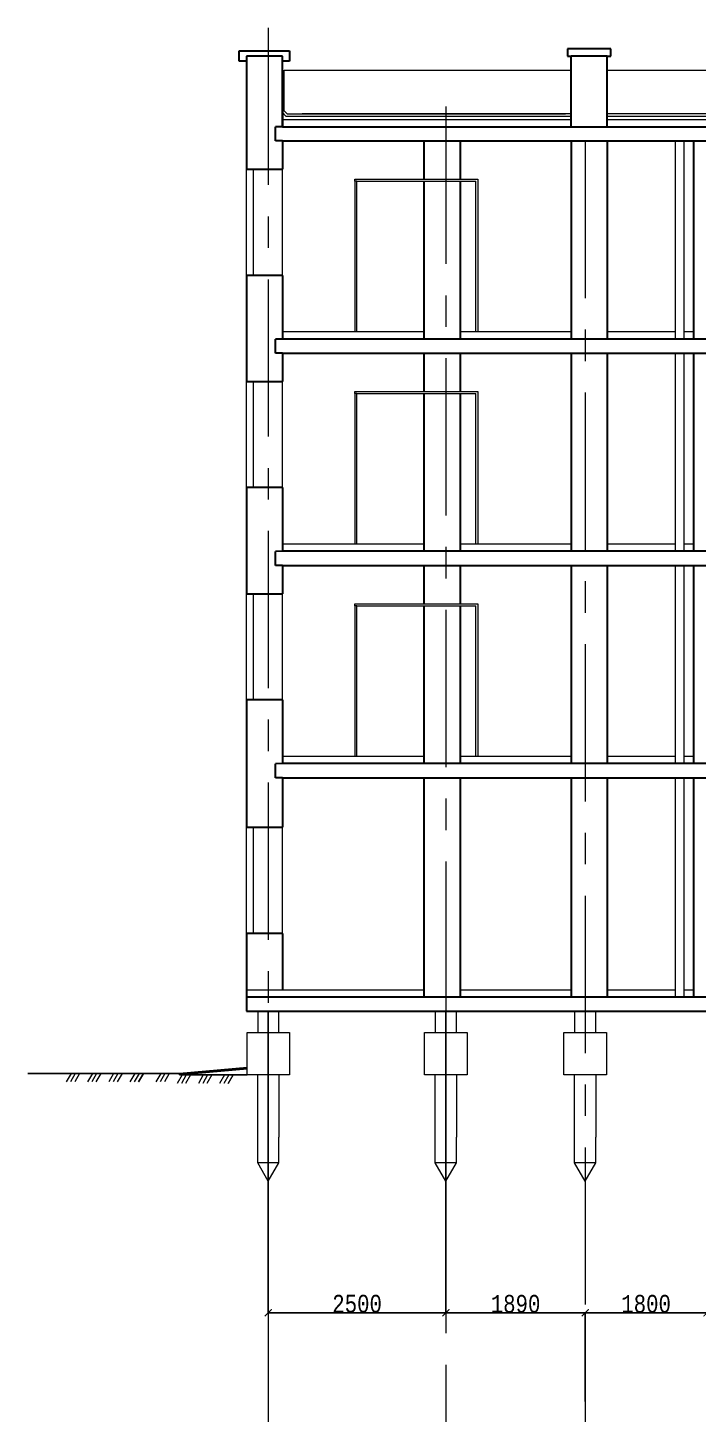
# Model space of a CAD drawing. Header units: millimetres. Extents: x -689206 to 4969298, y -1019800 to 703299.
# Drawn here: x 204410 to 213887, y -466462 to -446866 of the extents above; entities that cross this region are included whole.
import ezdxf

# ---------------------------------------------------------------- set-up
doc = ezdxf.new("R2010")
doc.units = ezdxf.units.MM
doc.linetypes.add('осеваяX2', pattern=[101.6, 63.5, -12.7, 12.7, -12.7])
doc.layers.add('РАЗМЕРЫ', color=7, linetype='Continuous', lineweight=9)
doc.layers.add('разрез1-1', color=7, linetype='Continuous')
doc.layers.add('разрез2-2', color=7, linetype='Continuous')
doc.styles.add('Аннотативный', font='isocteur.ttf', dxfattribs={"width": 0.7, "height": 250})
doc.dimstyles.new('Аннотативный', dxfattribs={"dimscale": 0, "dimtxt": 250, "dimasz": 100, "dimexe": 1.25, "dimexo": 0.625, "dimtad": 1, "dimdec": 0, "dimtxsty": 'Аннотативный', "dimblk": 'ARCHTICK', "dimcen": 2.5, "dimadec": 0, "dimazin": 0, "dimtfac": 1, "dimtdec": 0, "dimtmove": 0, "dimatfit": 3, "dimfxl": 1, "dimarcsym": 0})

# ---------------------------------------------------------------- blocks, each defined once
blk = doc.blocks.new('_ArchTick')
at = {"color": 0, "linetype": 'ByBlock', "const_width": 0.15}
blk.add_lwpolyline([(-0.5, -0.5), (0.5, 0.5)], dxfattribs=at)
blk = doc.blocks.new('*D3298')
at = {"layer": 'Defpoints', "color": 0, "lineweight": 5, "ltscale": 35, "transparency": 16777216}
for p in [(207810, -460766), (210320, -460766), (207810, -465027)]:
    blk.add_point(p, dxfattribs=at)
at = {"layer": 'РАЗМЕРЫ', "color": 0, "lineweight": -2, "ltscale": 35, "transparency": 16777216}
for p, q in [((207810, -460767), (207810, -465028)), ((210320, -460767), (210320, -465028)), ((210320, -465027), (207810, -465027))]:
    blk.add_line(p, q, dxfattribs=at)
at = {"layer": 'РАЗМЕРЫ', "color": 0, "lineweight": -2, "ltscale": 35, "transparency": 16777216, "xscale": 100, "yscale": 100, "zscale": 100, "rotation": 180}
blk.add_blockref('_ArchTick', (207810, -465027), dxfattribs=at)
at = {"layer": 'РАЗМЕРЫ', "color": 0, "lineweight": -2, "ltscale": 35, "transparency": 16777216, "xscale": 100, "yscale": 100, "zscale": 100}
blk.add_blockref('_ArchTick', (210320, -465027), dxfattribs=at)
at = {"layer": 'РАЗМЕРЫ', "color": 0, "lineweight": 5, "ltscale": 35, "transparency": 16777216, "insert": (209065, -464901), "char_height": 250, "width": 665, "attachment_point": 5, "style": 'Аннотативный'}
blk.add_mtext('2500', dxfattribs=at)
blk = doc.blocks.new('*D3293')
at = {"layer": 'Defpoints', "color": 0, "lineweight": 5, "ltscale": 35, "transparency": 16777216}
for p in [(210320, -465028), (212289, -465028), (212289, -466282)]:
    blk.add_point(p, dxfattribs=at)
at = {"layer": 'РАЗМЕРЫ', "color": 0, "lineweight": -2, "ltscale": 35, "transparency": 16777216}
for p, q in [((210320, -465027), (210320, -465027)), ((210320, -465028), (212289, -465028)), ((212289, -466281), (212289, -465027))]:
    blk.add_line(p, q, dxfattribs=at)
at = {"layer": 'РАЗМЕРЫ', "color": 0, "lineweight": -2, "ltscale": 35, "transparency": 16777216, "xscale": 100, "yscale": 100, "zscale": 100, "rotation": 180}
blk.add_blockref('_ArchTick', (210320, -465028), dxfattribs=at)
at = {"layer": 'РАЗМЕРЫ', "color": 0, "lineweight": -2, "ltscale": 35, "transparency": 16777216, "xscale": 100, "yscale": 100, "zscale": 100}
blk.add_blockref('_ArchTick', (212289, -465028), dxfattribs=at)
at = {"layer": 'РАЗМЕРЫ', "color": 0, "lineweight": 5, "ltscale": 35, "transparency": 16777216, "insert": (211305, -464902), "char_height": 250, "attachment_point": 5, "style": 'Аннотативный'}
blk.add_mtext('1890', dxfattribs=at)
blk = doc.blocks.new('*D3294')
at = {"layer": 'Defpoints', "color": 0, "lineweight": 5, "ltscale": 35, "transparency": 16777216}
for p in [(212289, -465028), (214010, -465028), (214010, -466286)]:
    blk.add_point(p, dxfattribs=at)
at = {"layer": 'РАЗМЕРЫ', "color": 0, "lineweight": -2, "ltscale": 35, "transparency": 16777216}
for p, q in [((212289, -465027), (212289, -465027)), ((212289, -465028), (214010, -465028)), ((214010, -466285), (214010, -465027))]:
    blk.add_line(p, q, dxfattribs=at)
at = {"layer": 'РАЗМЕРЫ', "color": 0, "lineweight": -2, "ltscale": 35, "transparency": 16777216, "xscale": 100, "yscale": 100, "zscale": 100, "rotation": 180}
blk.add_blockref('_ArchTick', (212289, -465028), dxfattribs=at)
at = {"layer": 'РАЗМЕРЫ', "color": 0, "lineweight": -2, "ltscale": 35, "transparency": 16777216, "xscale": 100, "yscale": 100, "zscale": 100}
blk.add_blockref('_ArchTick', (214010, -465028), dxfattribs=at)
at = {"layer": 'РАЗМЕРЫ', "color": 0, "lineweight": 5, "ltscale": 35, "transparency": 16777216, "insert": (213150, -464902), "char_height": 250, "attachment_point": 5, "style": 'Аннотативный'}
blk.add_mtext('1800', dxfattribs=at)

msp = doc.modelspace()

# ---------------------------------------------------------------- linework, layer by layer
at = {"layer": 'РАЗМЕРЫ', "linetype": 'осеваяX2', "lineweight": 5, "ltscale": 35}
for p, q in [((207809.8, -446866.4), (207809.8, -468364.8)), ((208009.8, -448166.1), (208009.8, -447266.1)), ((210319.8, -447982), (210319.8, -468364.8)), ((210009.8, -448466.1), (210319.8, -448466.1)), ((210009.8, -448466.1), (210319.8, -448466.1)), ((210319.8, -448466.1), (210319.8, -449340.4)), ((210519.8, -448466.1), (210329.8, -448466.1)), ((212599.3, -448466.1), (212289.3, -448466.1)), ((212289.3, -448466.1), (212289.3, -468364.8))]:
    msp.add_line(p, q, dxfattribs=at)
at = {"layer": 'РАЗМЕРЫ', "linetype": 'осеваяX2', "lineweight": 30, "ltscale": 35}
for p, q in [((212089.3, -447166.1), (212039.3, -447166.1)), ((212039.3, -447166.1), (212039.3, -447266.1)), ((212649.3, -447166.1), (212089.3, -447166.1)), ((212649.3, -447266.1), (212649.3, -447166.1)), ((212039.3, -447266.1), (212089.3, -447266.1)), ((212599.3, -447266.1), (212649.3, -447266.1))]:
    msp.add_line(p, q, dxfattribs=at)
at = {"layer": 'РАЗМЕРЫ', "linetype": 'ByBlock', "lineweight": 30, "ltscale": 35}
for p, q in [((207399.8, -447266.1), (207399.8, -447191.1)), ((207399.8, -447191.1), (208009.8, -447191.1)), ((207399.8, -447341.1), (207399.8, -447266.1)), ((207499.8, -447341.1), (207399.8, -447341.1)), ((208009.8, -447191.1), (208109.8, -447191.1)), ((208109.8, -447341.1), (208009.8, -447341.1)), ((208109.8, -447191.1), (208109.8, -447341.1))]:
    msp.add_line(p, q, dxfattribs=at)
at = {"layer": 'РАЗМЕРЫ', "lineweight": 30, "ltscale": 35}
for p, q in [((207501.8, -447266.1), (207501.8, -448866.1)), ((208009.8, -447266.1), (207501.8, -447266.1)), ((208009.8, -448266.1), (208009.8, -447266.1)), ((212089.3, -448266.1), (212089.3, -447266.1)), ((212599.3, -447266.1), (212089.3, -447266.1)), ((212599.3, -448266.1), (212599.3, -447266.1)), ((208009.8, -447466.1), (208009.8, -448266.1)), ((208009.8, -448266.1), (207909.8, -448267.5)), ((207909.8, -448466.1), (207909.8, -448267.5)), ((208009.8, -448166.1), (208009.8, -448266.1)), ((208009.8, -448266.1), (216811.3, -448266.1)), ((208009.8, -448466.1), (207909.8, -448466.1)), ((208009.8, -448466.1), (208009.8, -448866.1)), ((208009.8, -448466.1), (216811.3, -448466.1)), ((210009.8, -448466.1), (210009.8, -449006.1)), ((210519.8, -448466.1), (210519.8, -449006.1)), ((212089.3, -448466.1), (212089.3, -451266.1)), ((212599.3, -448466.1), (212599.2, -451266.1)), ((213819.8, -448466.1), (213819.8, -451266.1)), ((207501.8, -448866.1), (208009.8, -448866.1)), ((210009.8, -449036.1), (210009.8, -451266.1)), ((210519.8, -449036.1), (210519.8, -451266.1)), ((207501.8, -450366.1), (207501.8, -451866.1)), ((208009.8, -450366.1), (207501.8, -450366.1)), ((208009.8, -450366.1), (208009.8, -451266.1)), ((208009.8, -451266.1), (207909.8, -451267.5)), ((207909.8, -451466.1), (207909.8, -451267.5)), ((216811.3, -451266.1), (208009.8, -451266.1)), ((208009.8, -451466.1), (207909.8, -451466.1)), ((208009.8, -451466.1), (208009.8, -451866.1)), ((208009.8, -451466.1), (216811.3, -451466.1)), ((210009.8, -451466.1), (210009.8, -452006.1)), ((210519.8, -451466.1), (210519.8, -452006.1)), ((212089.3, -451466.1), (212089.3, -454266.1)), ((212599.2, -451466.1), (212599.1, -454266.1)), ((213819.8, -451466.1), (213819.8, -454266.1)), ((207501.8, -451866.1), (208009.8, -451866.1)), ((210009.8, -452036.1), (210009.8, -454266.1)), ((210519.8, -452036.1), (210519.8, -454266.1)), ((207501.8, -453366.1), (207501.8, -454866.1)), ((208009.8, -453366.1), (207501.8, -453366.1)), ((208009.8, -453366.1), (208009.8, -454266.1)), ((208009.8, -454266.1), (207909.8, -454267.5)), ((207909.8, -454466.1), (207909.8, -454267.5)), ((216811.3, -454266.1), (208009.8, -454266.1)), ((208009.8, -454466.1), (207909.8, -454466.1)), ((208009.8, -454466.1), (208009.8, -454866.1)), ((208009.8, -454466.1), (216811.3, -454466.1)), ((210009.8, -454466.1), (210009.8, -455006.1)), ((210519.8, -454466.1), (210519.8, -455006.1)), ((212089.3, -454466.1), (212089.3, -457266.1)), ((212599.1, -454466.1), (212598.9, -457266.1)), ((213819.8, -454466.1), (213819.8, -457266.1)), ((207501.8, -454866.1), (208009.8, -454866.1)), ((210009.8, -455036.1), (210009.8, -457266.1)), ((210519.8, -455036.1), (210519.8, -457266.1)), ((207501.8, -456366.1), (207501.8, -458166.1)), ((208009.8, -456366.1), (207501.8, -456366.1)), ((208009.8, -456366.1), (208009.8, -457266.1)), ((208009.8, -457266.1), (207909.8, -457267.5)), ((207909.8, -457466.1), (207909.8, -457267.5)), ((216811.3, -457266.1), (208009.8, -457266.1)), ((208009.8, -457466.1), (207909.8, -457466.1)), ((208009.8, -457466.1), (208009.8, -458166.1)), ((208009.8, -457466.1), (216811.3, -457466.1)), ((210009.8, -457466.1), (210009.8, -460566.1)), ((210519.8, -457466.1), (210519.8, -460566.1)), ((212089.3, -457466.1), (212089.3, -460566.1)), ((212598.9, -457466.1), (212598.8, -460566.1)), ((213819.8, -457466.1), (213819.8, -460566.1)), ((207501.8, -458166.1), (208009.8, -458166.1)), ((207501.8, -459666.1), (207501.8, -460766.1)), ((208009.8, -459666.1), (207501.8, -459666.1)), ((208009.8, -459666.1), (208009.8, -460466.1)), ((245413.8, -460566.1), (207501.8, -460566.1)), ((207501.8, -460766.1), (245823.8, -460766.1))]:
    msp.add_line(p, q, dxfattribs=at)
at = {"layer": 'РАЗМЕРЫ', "lineweight": 5, "ltscale": 35}
for p, q in [((212089.3, -448166.1), (208009.8, -448166.1)), ((216811.3, -448166.1), (212599.3, -448166.1)), ((207501.8, -450366.1), (207501.8, -448866.1)), ((207601.8, -450366.1), (207601.8, -448866.1)), ((208009.8, -450366.1), (208009.8, -448866.1)), ((209030.9, -449036.1), (209030.9, -449006.1)), ((209030.9, -449006.1), (210770.9, -449006.1)), ((209060.9, -449036.1), (209030.9, -449036.1)), ((209030.9, -449036.1), (209030.9, -451166.1)), ((209060.9, -451166.1), (209060.9, -449036.1)), ((209060.9, -449036.1), (210740.9, -449036.1)), ((210740.9, -451166.1), (210740.9, -449036.1)), ((210770.9, -449006.1), (210770.9, -451166.1)), ((207501.8, -450366.1), (207601.8, -450366.1)), ((208009.8, -451166.1), (208009.8, -450366.1)), ((207501.8, -453366.1), (207501.8, -451866.1)), ((207601.8, -453366.1), (207601.8, -451866.1)), ((208009.8, -453366.1), (208009.8, -451866.1)), ((209030.9, -452006.1), (210770.9, -452006.1)), ((209030.9, -452036.1), (209030.9, -454166.1)), ((209060.9, -454166.1), (209060.9, -452036.1)), ((209060.9, -452036.1), (210740.9, -452036.1)), ((210740.9, -454166.1), (210740.9, -452036.1)), ((210770.9, -452006.1), (210770.9, -454166.1)), ((207501.8, -453366.1), (207601.8, -453366.1)), ((208009.8, -454166.1), (208009.8, -453366.1)), ((207501.8, -456366.1), (207501.8, -454866.1)), ((207601.8, -456366.1), (207601.8, -454866.1)), ((208009.8, -456366.1), (208009.8, -454866.1)), ((209030.9, -455036.1), (209030.9, -455006.1)), ((209030.9, -455006.1), (210740.9, -455006.1)), ((210770.9, -455006.1), (210770.9, -457166.1)), ((209060.9, -455036.1), (209030.9, -455036.1)), ((209030.9, -455036.1), (209030.9, -457166.1)), ((209060.9, -457166.1), (209060.9, -455036.1)), ((209060.9, -455036.1), (210740.9, -455036.1)), ((210740.9, -457166.1), (210740.9, -455036.1)), ((207501.8, -456366.1), (207601.8, -456366.1)), ((208009.8, -457166.1), (208009.8, -456366.1)), ((207501.8, -459666.1), (207501.8, -458166.1)), ((207601.8, -459666.1), (207601.8, -458166.1)), ((208009.8, -459666.1), (208009.8, -458166.1))]:
    msp.add_line(p, q, dxfattribs=at)
at = {"layer": 'РАЗМЕРЫ', "lineweight": 15, "ltscale": 35}
for p, q in [((213561.7, -448466.1), (213561.7, -451266.1)), ((213561.7, -448466.1), (213681.7, -448466.1)), ((213681.7, -448466.1), (213681.7, -451266.1)), ((210009.8, -451166.1), (208009.8, -451166.1)), ((212089.3, -451166.1), (210519.8, -451166.1)), ((213561.7, -451166.1), (212599.2, -451166.1)), ((213819.8, -451166.1), (213681.7, -451166.1)), ((213561.7, -451466.1), (213561.7, -454266.1)), ((213681.7, -451466.1), (213681.7, -454266.1)), ((209030.9, -452036.1), (209030.9, -452006.1)), ((209060.9, -452036.1), (209030.9, -452036.1)), ((210009.8, -454166.1), (208009.8, -454166.1)), ((212089.3, -454166.1), (210519.8, -454166.1)), ((213561.7, -454166.1), (212599.1, -454166.1)), ((213819.8, -454166.1), (213681.7, -454166.1)), ((213561.7, -454466.1), (213561.7, -457266.1)), ((213681.7, -454466.1), (213681.7, -457266.1)), ((210740.9, -455006.1), (210770.9, -455006.1)), ((210009.8, -457166.1), (208009.8, -457166.1)), ((212089.3, -457166.1), (210519.8, -457166.1)), ((210770.9, -457166.1), (210740.9, -457166.1)), ((213561.7, -457166.1), (212598.9, -457166.1)), ((213819.8, -457166.1), (213681.7, -457166.1)), ((213561.7, -457466.1), (213561.7, -460566.1)), ((213681.7, -457466.1), (213681.7, -460566.1)), ((210009.8, -460466.1), (207501.8, -460466.1)), ((212089.3, -460466.1), (210519.8, -460466.1)), ((213561.7, -460466.1), (212598.8, -460466.1)), ((213819.8, -460466.1), (213681.7, -460466.1))]:
    msp.add_line(p, q, dxfattribs=at)
at = {"layer": 'РАЗМЕРЫ', "lineweight": 18, "ltscale": 35}
for p, q in [((207659.8, -460766.1), (207659.8, -461066.1)), ((207959.8, -461066.1), (207959.8, -460766.1)), ((210169.8, -460766.1), (210169.8, -461066.1)), ((210469.8, -461066.1), (210469.8, -460766.1)), ((212139.3, -460766.1), (212139.3, -461066.1)), ((212439.3, -461066.1), (212439.3, -460766.1)), ((207509.8, -461666.1), (207509.8, -461066.1)), ((207509.8, -461066.1), (207659.8, -461066.1)), ((207659.8, -461066.1), (207809.8, -461066.1)), ((207809.8, -461066.1), (208109.8, -461066.1)), ((208109.8, -461066.1), (208109.8, -461666.1)), ((210019.8, -461666.1), (210019.8, -461066.1)), ((210019.8, -461066.1), (210169.8, -461066.1)), ((210169.8, -461066.1), (210319.8, -461066.1)), ((210319.8, -461066.1), (210619.8, -461066.1)), ((210619.8, -461066.1), (210619.8, -461666.1)), ((211989.3, -461666.1), (211989.3, -461066.1)), ((211989.3, -461066.1), (212139.3, -461066.1)), ((212139.3, -461066.1), (212289.3, -461066.1)), ((212289.3, -461066.1), (212589.3, -461066.1)), ((212589.3, -461066.1), (212589.3, -461666.1)), ((208109.8, -461666.1), (207509.8, -461666.1)), ((207659.8, -462532.9), (207659.8, -461666.1)), ((207959.8, -461666.1), (207959.8, -462544.9)), ((210619.8, -461666.1), (210019.8, -461666.1)), ((210169.8, -462532.9), (210169.8, -461666.1)), ((210469.8, -461666.1), (210469.8, -462544.9)), ((212589.3, -461666.1), (211989.3, -461666.1)), ((212139.3, -462532.9), (212139.3, -461666.1)), ((212439.3, -461666.1), (212439.3, -462544.9)), ((207659.8, -462906.3), (207659.8, -462532.9)), ((207959.8, -462906.3), (207959.8, -462544.9)), ((210169.8, -462906.3), (210169.8, -462532.9)), ((210469.8, -462906.3), (210469.8, -462544.9)), ((212139.3, -462906.3), (212139.3, -462532.9)), ((212439.3, -462906.3), (212439.3, -462544.9)), ((207809.8, -463166.1), (207659.8, -462906.3)), ((207959.8, -462906.3), (207659.8, -462906.3)), ((207809.8, -463166.1), (207959.8, -462906.3)), ((210319.8, -463166.1), (210169.8, -462906.3)), ((210469.8, -462906.3), (210169.8, -462906.3)), ((210319.8, -463166.1), (210469.8, -462906.3)), ((212289.3, -463166.1), (212139.3, -462906.3)), ((212439.3, -462906.3), (212139.3, -462906.3)), ((212289.3, -463166.1), (212439.3, -462906.3))]:
    msp.add_line(p, q, dxfattribs=at)
at = {"layer": 'разрез1-1', "lineweight": 5}
for p, q in [((208034.5, -447466.1), (212089.3, -447466.1)), ((208034.5, -448041.4), (208034.5, -447466.1)), ((212599.3, -447466.1), (216786.6, -447466.1)), ((208304.5, -448116.1), (212089.3, -448116.1)), ((212599.3, -448116.1), (215502.9, -448116.1))]:
    msp.add_line(p, q, dxfattribs=at)
for points in [[(208009.8, -448066.1), (208059.8, -448116.1), (212089.3, -448116.1)], [(208034.5, -448041.4), (208074.3, -448081.1), (212009.8, -448081.1)], [(212089.3, -448081.1), (208287.5, -448081.1)], [(215502.9, -448081.1), (212599.3, -448081.1)]]:
    msp.add_lwpolyline(points, dxfattribs=at)
at = {"layer": 'разрез2-2'}
for p, q in [((206557.1, -461646.1), (204409.6, -461646.1)), ((206557.1, -461646.1), (206257.1, -461646.1)), ((206557.1, -461646.1), (207509.8, -461562.1)), ((207509.8, -461582.1), (206557.1, -461666.1)), ((206557.1, -461646.1), (206557.1, -461666.1)), ((206557.1, -461666.1), (207509.8, -461666.1))]:
    msp.add_line(p, q, dxfattribs=at)
at = {"layer": 'разрез2-2', "lineweight": 15}
for points in [[(205022.1, -461646.1), (204952.5, -461765.5)], [(205081.8, -461646.1), (205013.4, -461765.5)], [(205142.7, -461646.1), (205073.1, -461765.5)], [(205322.9, -461646.1), (205253.3, -461765.5)], [(205382.6, -461646.1), (205314.2, -461765.5)], [(205443.5, -461646.1), (205373.9, -461765.5)], [(205623.7, -461646.1), (205554.1, -461765.5)], [(205683.4, -461646.1), (205615, -461765.5)], [(205744.3, -461646.1), (205674.7, -461765.5)], [(205924.5, -461646.1), (205854.9, -461765.5)], [(205984.2, -461646.1), (205915.8, -461765.5)], [(206289.6, -461646.1), (206220, -461765.5)], [(206349.3, -461646.1), (206280.9, -461765.5)], [(206410.2, -461646.1), (206340.6, -461765.5)], [(206590.4, -461666.1), (206520.8, -461785.5)], [(206650.1, -461666.1), (206581.7, -461785.5)], [(206711, -461666.1), (206641.4, -461785.5)], [(206891.2, -461666.1), (206821.6, -461785.5)], [(206950.9, -461666.1), (206882.5, -461785.5)], [(207011.8, -461666.1), (206942.2, -461785.5)], [(207192, -461666.1), (207122.4, -461785.5)], [(207251.7, -461666.1), (207183.3, -461785.5)]]:
    msp.add_lwpolyline(points, dxfattribs=at)
for points in [[(205975.5, -461765.5), (206043.8, -461646.1)], [(207243, -461785.5), (207311.3, -461666.1)]]:
    msp.add_lwpolyline(points, close=True, dxfattribs=at)

# ---------------------------------------------------------------- dimensions: what is measured, and where the dimension line sits
at = {"layer": 'РАЗМЕРЫ', "lineweight": 5, "ltscale": 35}
dim = msp.add_linear_dim(base=(207809.8, -465026.6), p1=(210319.8, -460766.1), p2=(207809.8, -460766.1), text='2500', dimstyle='Аннотативный', dxfattribs=at)
dim.commit()
dim.dimension.update_dxf_attribs({"geometry": '*D3298', "text_midpoint": (209064.8, -465026.6), "dimtype": 160})
for base, p1, p2, text, picture, middle in [((212289.3, -465027.8), (210319.8, -465027.8), (212289.3, -466281.8), '1890', '*D3293', (211304.6, -464902.2)), ((214009.8, -465027.8), (212289.3, -465027.8), (214009.8, -466285.9), '1800', '*D3294', (213149.6, -464902.2))]:
    dim = msp.add_linear_dim(base=base, p1=p1, p2=p2, text=text, dimstyle='Аннотативный', dxfattribs=at)
    dim.commit()
    dim.dimension.update_dxf_attribs({"geometry": picture, "text_midpoint": middle})

doc.saveas('drawing.dxf')
